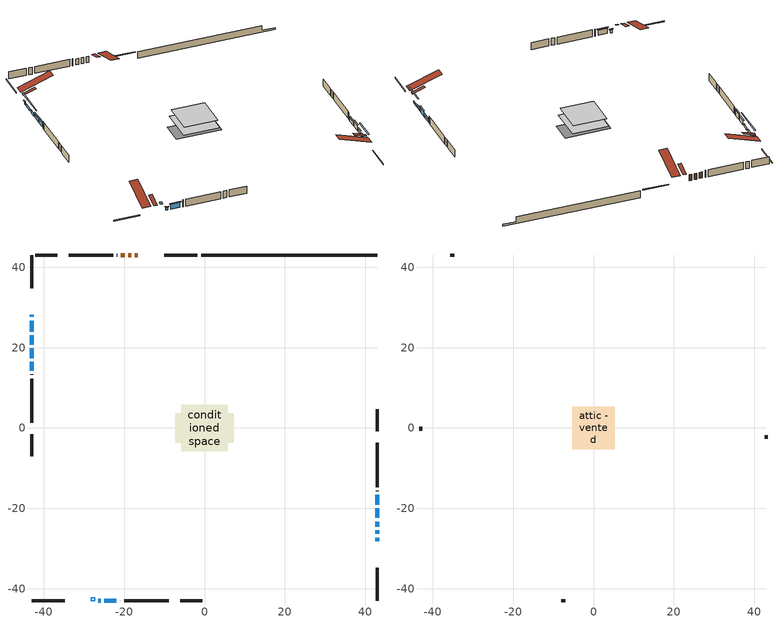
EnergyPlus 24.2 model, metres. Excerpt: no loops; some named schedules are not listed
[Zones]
conditioned space
 floor outside (Floor1 construction): -2.21,-2.21 -2.21,2.21 2.21,2.21 2.21,-2.21 z1.53
 floor adiabatic (AdiabaticFloorConstruction): -5.77,-5.77 -5.77,5.77 5.77,5.77 5.77,-5.77 z1.53
 floor foundation (Slab1 construction): -7.32,-3.66 -7.32,3.66 7.32,3.66 7.32,-3.66 z-0.76
 wall outside (RimJoist1 construction): -1.79,43.04 -10.01,43.04 / -43.04,-43.04 -34.81,-43.04 / -43.04,43.04 -43.04,34.81 / 43.04,-43.04 43.04,-34.81 z1.53:1.83
 wall outside (AdiabaticWallConstruction 1): -16.63,43.04 -17.31,43.04 / -18.24,43.04 -18.92,43.04 / -19.85,43.04 -20.78,43.04 z1.53:3.56
 wall outside (AdiabaticWallConstruction): -43.04,28.19 -43.04,27.63 / -43.04,26.71 -43.04,23.96 / -43.04,23.03 -43.04,20.72 / -26.38,-43.04 -25.82,-43.04 z1.53:2.45; 43.04,-28.19 43.04,-27.28 z1.53:2.14; 43.04,-26.35 43.04,-25.43 z1.53:1.94; 43.04,-24.51 43.04,-23.28 z1.53:2.42; 43.04,-22.36 43.04,-20.02 / -24.9,-43.04 -21.9,-43.04 z1.53:3.31; 43.04,-19.09 43.04,-16.65 z1.53:2.55; -43.04,19.79 -43.04,17.35 z1.53:2.93; -43.04,16.43 -43.04,14.24 z1.53:3.34
 wall outside (Wall1 construction): -21.71,43.04 -21.78,43.04 / -20.97,-43.04 -20.9,-43.04 / -43.04,13.31 -43.04,13.24 / 43.04,-15.72 43.04,-15.65 z1.53:3.97
 wall outside (Wall2 construction): -22.71,43.04 -33.77,43.04 / -19.97,-43.04 -8.91,-43.04 / -43.04,12.31 -43.04,1.25 / 43.04,-14.73 43.04,-3.66 z1.53:3.97
 wall outside (Wall4 construction): -36.62,43.04 -42.11,43.04 / -6.06,-43.04 -0.57,-43.04 / -43.04,-1.6 -43.04,-7.09 / 43.04,-0.82 43.04,4.67 z1.53:3.97
 wall foundation (FoundationWall1 construction): -0.86,43.04,-0.76 -0.86,43.04,1.53 38.65,43.04,1.53 38.65,43.04,-0.08 43.04,43.04,-0.08 43.04,43.04,-0.76
 window (WindowConstruction 7): -43.04,28.19 -43.04,27.63 z1.53:2.44
 window (WindowConstruction 9): 43.04,-28.19 43.04,-27.28 z1.53:2.14
 window (WindowConstruction 10): -43.04,26.7 -43.04,23.96 z1.53:2.44
 window (WindowConstruction 11): -43.04,23.03 -43.04,20.72 z1.53:2.44
 window (WindowConstruction 8): -26.38,-43.04 -25.82,-43.04 z1.53:2.44
 window (WindowConstruction): 43.04,-26.35 43.04,-25.43 z1.53:1.94
 window (WindowConstruction 1): 43.04,-24.5 43.04,-23.29 z1.53:2.42
 window (WindowConstruction 2): 43.04,-22.36 43.04,-20.02 z1.53:3.31
 window (WindowConstruction 3): 43.04,-19.09 43.04,-16.65 z1.53:2.54
 window (WindowConstruction 4): -24.9,-43.04 -21.9,-43.04 z1.53:3.31
 window (WindowConstruction 5): -43.04,19.79 -43.04,17.35 z1.53:2.93
 window (WindowConstruction 6): -43.04,16.43 -43.04,14.24 z1.53:3.33
 door (Door): -16.63,43.04 -17.31,43.04 z1.53:3.56
 door (Door 1): -18.24,43.04 -18.92,43.04 z1.53:3.56
 door (Door 2): -19.85,43.04 -20.78,43.04 z1.53:3.56
 ceiling adiabatic (AdiabaticFloorConstruction): 5.77,-5.77 5.77,5.77 -5.77,5.77 -5.77,-5.77 z1.53
 roof outside (Roof2 construction): -15.7,43.04,3.97 -15.7,38.9,5.35 -14.61,38.9,5.35 -14.61,43.04,3.97; -29.12,-43.04,3.97 -29.12,-38.9,5.35 -30.21,-38.9,5.35 -30.21,-43.04,3.97; -43.04,29.12,3.97 -38.9,29.12,5.35 -38.9,30.21,5.35 -43.04,30.21,3.97; 43.04,-29.12,3.97 38.9,-29.12,5.35 38.9,-30.21,5.35 43.04,-30.21,3.97
 roof outside (AdiabaticRoofConstruction): -27.31,-43.04,3.97 -27.31,-42.2,4.25 -28.19,-42.2,4.25 -28.19,-43.04,3.97
 skylight (SkylightConstruction): -27.31,-43.04,3.97 -27.31,-42.2,4.25 -28.19,-42.2,4.25 -28.19,-43.04,3.97
attic - vented
 floor to conditioned space (Floor2 construction Reversed): -5.33,-5.33 -5.33,5.33 5.33,5.33 5.33,-5.33 z3.97
 wall outside (Wall3 construction): -34.7,43.04 -35.69,43.04 / -7.98,-43.04 -6.99,-43.04 / -43.04,0.32 -43.04,-0.67 / 43.04,-2.73 43.04,-1.75 z1.53:3.97
 roof outside (Roof1 construction): -13.68,43.04,3.97 -13.68,32.65,7.43 -10.94,32.65,7.43 -10.94,43.04,3.97; -31.14,-43.04,3.97 -31.14,-32.65,7.43 -33.88,-32.65,7.43 -33.88,-43.04,3.97; -43.04,31.14,3.97 -32.65,31.14,7.43 -32.65,33.88,7.43 -43.04,33.88,3.97; 43.04,-31.14,3.97 32.65,-31.14,7.43 32.65,-33.88,7.43 43.04,-33.88,3.97
shading: -43.04,27.33 -43.04,28.49 -43.33,28.49 -43.33,27.33 z2.74; 43.04,-24.23 43.04,-31.24 43.33,-31.24 43.33,-24.23 z5.19; -43.04,21.52 -43.04,29.15 -43.33,29.15 -43.33,21.52 z4.89; -43.04,18.28 -43.04,25.47 -43.33,25.47 -43.33,18.28 z4.89; -25.53,-43.04 -26.68,-43.04 -26.68,-43.33 -25.53,-43.33 z2.74; 43.04,-25.13 43.04,-26.65 43.33,-26.65 43.33,-25.13 z2.23; 43.04,-22.99 43.04,-24.8 43.33,-24.8 43.33,-22.99 z2.72; 43.04,-19.72 43.04,-22.66 43.33,-22.66 43.33,-19.72 z3.61; 43.04,-16.36 43.04,-19.39 43.33,-19.39 43.33,-16.36 z2.84; -21.6,-43.04 -25.19,-43.04 -25.19,-43.33 -21.6,-43.33 z3.61; -43.04,17.06 -43.04,20.09 -43.33,20.09 -43.33,17.06 z3.22; -43.04,13.94 -43.04,16.72 -43.33,16.72 -43.33,13.94 z3.63
[Building]
Building 1: Terrain=Suburbs
[Site:Location]
Yarmouth AP_NS: Latitude {deg}=43.83; Longitude {deg}=-66.09; Time Zone {hr}=-4; Elevation {m}=43; Keep Site Location Information=Yes
[Site:GroundTemperature:Shallow]
4.08235, 2.59375, 2.47453, 3.18095, 6.01682, 8.83948, 11.2866, 12.8368, 12.9685, 11.7076, 9.32295, 6.58688
[Site:WaterMainsTemperature]
Calculation Method=Schedule; Temperature Schedule=mains temperature schedule
[Material] Roughness=Rough; Thermal Absorptance=0.9
Name | Thickness {m} | Conductivity {W/m-K} | Density {kg/m3} | Specific Heat {J/kg-K} | Solar Absorptance | Visible Absorptance
asphalt or fiberglass shingles | 0.00635 | 0.162714 | 1121.4 | 1465.45 | 0.91 | 0.91
asphalt or fiberglass shingles 1 | 0.00635 | 0.162714 | 1121.4 | 1465.45 | 0.7 | 0.7
ceiling loosefill ins | 0.169333 | 0.0480833 | 16.02 | 1046.75 | 0.7 | 0.7
ceiling stud and cavity | 0.1397 | 0.101195 | 65.682 | 1177.47 | 0.7 | 0.7
concrete 4.0 in. | 0.1016 | 1.803125 | 2242.8 | 837.4 | 0.7 | 0.7
concrete 8.0 in. | 0.2032 | 1.803125 | 2242.8 | 837.4 | 0.7 | 0.7
door material | 0.04445 | 0.0451087 | 512.64 | 1214.23 | 0.7 | 0.7
door material 1 | 0.04445 | 0.327969 | 512.64 | 1214.23 | 0.7 | 0.7
door material 2 | 0.04445 | 0.20624 | 512.64 | 1214.23 | 0.7 | 0.7
exterior vertical ins | 0.00222645 | 0.029427 | 32.04 | 1214.23 | 0.7 | 0.7
floor covering | 0.0127 | 0.0433444 | 54.468 | 1339.84 | 0.6 | 0.6
floor rigid ins; roof rigid ins | 0.103632 | 0.029427 | 32.04 | 1214.23 | 0.7 | 0.7
floor rigid ins 1; roof rigid ins 1; wall rigid ins | 0.512978 | 0.029427 | 32.04 | 1214.23 | 0.7 | 0.7
floor stud and cavity | 0.1397 | 0.116983 | 92.3553 | 1139.71 | 0.7 | 0.7
floor stud and cavity 1 | 0.1397 | 1.75129 | 37.0049 | 1207.88 | 0.7 | 0.7
furniture material conditioned space 1 | 0.1524 | 0.115458 | 640.8 | 1214.23 | 0.6 | 0.6
gypsum board | 0.0127 | 0.160291 | 801 | 837.4 | 0.6 | 0.6
gypsum board 1 | 0.0127 | 0.160291 | 801 | 837.4 | 0.7 | 0.7
osb sheathing 0.5 in. | 0.0127 | 0.115458 | 512.64 | 1214.23 | 0.7 | 0.7
osb sheathing 0.75 in. | 0.01905 | 0.115458 | 512.64 | 1214.23 | 0.7 | 0.7
osb sheathing 2.0 in. | 0.0508 | 0.115458 | 512.64 | 1214.23 | 0.7 | 0.7
rim joist stud and cavity | 0.0508 | 0.0293316 | 125.044 | 1163.47 | 0.6 | 0.6
roof stud and cavity | 0.2032 | 0.152892 | 78.34581 | 1123.46 | 0.7 | 0.7
roof stud and cavity 1 | 0.18415 | 1.78685 | 37.0049 | 1207.88 | 0.6 | 0.6
wall stud and cavity | 0.1397 | 0.19304 | 139.0536 | 1170.24 | 0.7 | 0.7
wall stud and cavity 1 | 0.1397 | 0.0929022 | 139.0536 | 1170.24 | 0.7 | 0.7
wall stud and cavity 2 | 0.0889 | 6.9971 | 50.32683 | 1063.81 | 0.6 | 0.6
wall stud and cavity 3 | 0.1397 | 0.105997 | 139.0536 | 1170.24 | 0.7 | 0.7
wall stud and cavity 4 | 0.0889 | 0.380278 | 52.3479 | 1209.89 | 0.7 | 0.7
wall stud and cavity 5 | 0.0889 | 0.391764 | 83.0341 | 1211.67 | 0.7 | 0.7
wood siding | 0.0254 | 0.102417 | 544.68 | 1172.36 | 0.84 | 0.84
wood siding 1 | 0.00254 | 0.102417 | 544.68 | 1172.36 | 0.84 | 0.84
wood siding 2; wood siding 3; wood siding 4 | 0.0254 | 0.102417 | 544.68 | 1172.36 | 0.7 | 0.7
[WindowMaterial:SimpleGlazingSystem]
Name | U-Factor {W/m2-K} | Solar Heat Gain Coefficient
SkylightMaterial | 3.32397 | 0.6934
WindowMaterial | 2.217259 | 0.41
WindowMaterial 1 | 2.027046 | 0.54
WindowMaterial 10 | 2.01172 | 0.55
WindowMaterial 11 | 1.97708 | 0.57
WindowMaterial 2 | 1.96005 | 0.58
WindowMaterial 3 | 2.00888 | 0.55
WindowMaterial 4 | 1.88964 | 0.63
WindowMaterial 5 | 1.97481 | 0.57
WindowMaterial 6 | 1.90554 | 0.62
WindowMaterial 7 | 2.137767 | 0.46
WindowMaterial 8 | 4.04671 | 0.68
WindowMaterial 9 | 2.12017 | 0.47
[Construction]
AdiabaticFloorConstruction: floor stud and cavity 1, floor rigid ins 1, osb sheathing 0.75 in., floor covering
AdiabaticRoofConstruction: asphalt or fiberglass shingles 1, roof rigid ins 1, osb sheathing 0.75 in., roof stud and cavity 1
AdiabaticWallConstruction: wood siding 3, wall rigid ins, wall stud and cavity 4, gypsum board
AdiabaticWallConstruction 1: wood siding 4, wall rigid ins, wall stud and cavity 4, gypsum board
Door: door material
Door 1: door material 1
Door 2: door material 2
Floor1 construction: floor stud and cavity, floor rigid ins, osb sheathing 0.75 in., floor covering
Floor2 construction Reversed: gypsum board, ceiling stud and cavity, ceiling loosefill ins
FoundationWall1 construction: concrete 8.0 in., gypsum board 1
furniture construction conditioned space 1: furniture material conditioned space 1
PartitionWallConstruction: gypsum board, wall stud and cavity 5, gypsum board
RimJoist1 construction: wood siding 2, osb sheathing 2.0 in., rim joist stud and cavity
Roof1 construction: asphalt or fiberglass shingles
Roof2 construction: asphalt or fiberglass shingles, roof rigid ins, osb sheathing 0.75 in., roof stud and cavity, gypsum board
SkylightConstruction: SkylightMaterial
Slab1 construction: concrete 4.0 in.
Wall1 construction: wood siding, osb sheathing 0.5 in., wall stud and cavity, gypsum board
Wall2 construction: wood siding, osb sheathing 0.5 in., wall stud and cavity 1, gypsum board
Wall3 construction: wood siding 1, wall stud and cavity 2
Wall4 construction: wood siding, osb sheathing 0.5 in., wall stud and cavity 3, gypsum board
WindowConstruction: WindowMaterial
WindowConstruction 1: WindowMaterial 1
WindowConstruction 10: WindowMaterial 10
WindowConstruction 11: WindowMaterial 11
WindowConstruction 2: WindowMaterial 2
WindowConstruction 3: WindowMaterial 3
WindowConstruction 4: WindowMaterial 4
WindowConstruction 5: WindowMaterial 5
WindowConstruction 6: WindowMaterial 6
WindowConstruction 7: WindowMaterial 7
WindowConstruction 8: WindowMaterial 8
WindowConstruction 9: WindowMaterial 9
[Zone] Multiplier=1; Part of Total Floor Area=Yes
Name | Volume {m3}
attic - vented | 63.9911
conditioned space | 613.3
[Space]
Name | Zone | Volume {m3}
attic - vented 1 | attic - vented | 63.9911
conditioned space 1 | conditioned space | 613.3
[ZoneInfiltration:EffectiveLeakageArea]
infil attic - vented 1: Zone or Space=attic - vented 1; Schedule=Always On Discrete; Effective Air Leakage Area {cm2}=4138.55; Stack Coefficient=0.000410416; Wind Coefficient=1.36878e-05
[ZoneMixing]
whole house fan mix: Zone or Space=attic - vented; Schedule=Always On Continuous; Design Flow Rate Calculation Method=Flow/Zone; Design Flow Rate {m3/s}=0; Source Zone or Space=conditioned space
[SurfaceProperty:ExposedFoundationPerimeter]
Slab1: Exposed Perimeter Calculation Method=TotalExposedPerimeter; Total Exposed Perimeter {m}=43.892
[InternalMass] Zone or ZoneList=conditioned space; Space or SpaceList=conditioned space 1
Name | Construction | Surface Area {m2}
furniture mass conditioned space 1 | furniture construction conditioned space 1 | 103.932
partition wall mass | PartitionWallConstruction | 259.83
[Lights]
interior lighting: Zone or ZoneList or Space or SpaceList=conditioned space 1; Schedule=interior lighting schedule; Design Level Calculation Method=LightingLevel; Lighting Level {W}=343.2; Return Air Fraction=0; Fraction Radiant=0.6; Fraction Visible=0.2; Fraction Replaceable=1
[People]
occupants: Zone or ZoneList or Space or SpaceList=conditioned space 1; Number of People Schedule=occupants schedule; Number of People Calculation Method=People; Number of People=3; Fraction Radiant=0.314171; Sensible Heat Fraction=0.56303; Activity Level Schedule=occupants activity schedule; Carbon Dioxide Generation Rate {m3/s-W}=0; Enable ASHRAE 55 Comfort Warnings=No; Mean Radiant Temperature Calculation Type=EnclosureAveraged
[ElectricEquipment] Zone or ZoneList or Space or SpaceList=conditioned space 1; Design Level Calculation Method=EquipmentLevel
Name | Schedule | Design Level {W} | Fraction Latent | Fraction Radiant | Fraction Lost
clothes dryer | clothes dryer schedule | 140.772 | 0.015 | 0.081 | 0.85
clothes washer | clothes washer schedule | 32.1985 | 0.03 | 0.162 | 0.7
cooking range | cooking range schedule | 215.147 | 0.08 | 0.432 | 0.2
dishwasher | dishwasher schedule | 66.8632 | 0.3 | 0.18 | 0.4
fridge | fridge schedule | 72.9452 | 0 | 0.6 | 0
mech vent bath fan 0 | mech vent bath fan 0 schedule | 50.2 | 0 | 0 | 1
mech vent house fan | mech vent house fan schedule | 0 | 0 | 0 | 1
mech vent house fan cfis | mech vent house fan cfis schedule | 0 | 0 | 0 | 0
mech vent range fan 0 | mech vent range fan 0 schedule | 57 | 0 | 0 | 1
misc plug loads | misc plug loads schedule | 494.7 | 0.045 | 0.513 | 0.1
whole house fan | Always On Discrete | 0 | 0 | 0 | 1
[OtherEquipment] Zone or ZoneList or Space or SpaceList=conditioned space 1; Design Level Calculation Method=EquipmentLevel
Name | Fuel Type | Schedule | Design Level {W} | Fraction Latent | Fraction Radiant | Fraction Lost
clothes dryer 1 | Electricity | clothes dryer schedule | 0 | 0.015 | 0.081 | 0.85
cooking range 1 | Electricity | cooking range schedule | 0 | 0.08 | 0.432 | 0.2
general water use latent | None | general water use schedule | 62.594 | 1 | 0 | 0
general water use sensible | None | general water use schedule | -61.6891 | 0 | 0.6 | 0
mech vent house fan latent load | None | Always On Discrete | 0 | 1 | 0 | 0
mech vent house fan sensible load | None | Always On Discrete | 0 | 0 | 0 | 0
water heater energy adjustment1 | Electricity | Always On Discrete | 0.01 | 0 | 0 | 1
[ZoneInfiltration:DesignFlowRate] Zone or ZoneList or Space or SpaceList=conditioned space 1; Schedule=Always On Discrete; Design Flow Rate Calculation Method=Flow/Zone; Design Flow Rate {m3/s}=0
infil flow; natural vent flow; whole house fan flow
[Foundation:Kiva]
Foundation Kiva 1: Initial Indoor Air Temperature {C}=18; Wall Height Above Grade {m}=1.53; Wall Depth Below Slab {m}=0.2032; Custom Block Material Name 1=exterior vertical ins; Custom Block Depth 1 {m}=2.28999; Custom Block X Position 1 {m}=0.2159; Custom Block Z Position 1 {m}=0
[Foundation:Kiva:Settings]
Soil Conductivity {W/m-K}=0.849921; Soil Density {kg/m3}=1842.3; Soil Specific Heat {J/kg-K}=418.7; Ground Solar Absorptivity=0.9; Ground Thermal Absorptivity=0.9; Ground Surface Roughness {m}=0.03; Far-Field Width {m}=40; Deep-Ground Boundary Condition=ZeroFlux; Deep-Ground Depth {m}=40; Minimum Cell Dimension {m}=0.2; Maximum Cell Growth Coefficient=3; Simulation Timestep=Timestep
[Exterior:Lights]
exterior lighting: Schedule=exterior lighting schedule; Design Level {W}=75.6
[Schedule:Constant]
Name | Hourly Value
Always On Continuous; mech vent house fan schedule; mech vent house fan cfis schedule; Always On Discrete | 1
occupants activity schedule | 117.228
fridge schedule | 0
[Schedule:Week:Daily]
interior lighting schedule Week Rule - Jan1-Jan27: interior lighting schedule day, interior lighting schedule day, interior lighting schedule day, interior lighting schedule day, interior lighting schedule day, interior lighting schedule day, interior lighting schedule day, interior lighting schedule default day, interior lighting schedule default day, interior lighting schedule default day, interior lighting schedule default day, interior lighting schedule default day
interior lighting schedule Week Rule - Jan28-Feb3: interior lighting schedule day, interior lighting schedule day, interior lighting schedule day, interior lighting schedule day, interior lighting schedule day 1, interior lighting schedule day 1, interior lighting schedule day 1, interior lighting schedule default day, interior lighting schedule default day, interior lighting schedule default day, interior lighting schedule default day, interior lighting schedule default day
interior lighting schedule Week Rule - Feb4-Feb24: interior lighting schedule day 1, interior lighting schedule day 1, interior lighting schedule day 1, interior lighting schedule day 1, interior lighting schedule day 1, interior lighting schedule day 1, interior lighting schedule day 1, interior lighting schedule default day, interior lighting schedule default day, interior lighting schedule default day, interior lighting schedule default day, interior lighting schedule default day
interior lighting schedule Week Rule - Feb25-Mar3: interior lighting schedule day 1, interior lighting schedule day 1, interior lighting schedule day 1, interior lighting schedule day 1, interior lighting schedule day 2, interior lighting schedule day 2, interior lighting schedule day 2, interior lighting schedule default day, interior lighting schedule default day, interior lighting schedule default day, interior lighting schedule default day, interior lighting schedule default day
interior lighting schedule Week Rule - Mar4-Mar31: interior lighting schedule day 2, interior lighting schedule day 2, interior lighting schedule day 2, interior lighting schedule day 2, interior lighting schedule day 2, interior lighting schedule day 2, interior lighting schedule day 2, interior lighting schedule default day, interior lighting schedule default day, interior lighting schedule default day, interior lighting schedule default day, interior lighting schedule default day
interior lighting schedule Week Rule - Apr1-Apr28: interior lighting schedule day 3, interior lighting schedule day 3, interior lighting schedule day 3, interior lighting schedule day 3, interior lighting schedule day 3, interior lighting schedule day 3, interior lighting schedule day 3, interior lighting schedule default day, interior lighting schedule default day, interior lighting schedule default day, interior lighting schedule default day, interior lighting schedule default day
interior lighting schedule Week Rule - Apr29-May5: interior lighting schedule day 3, interior lighting schedule day 3, interior lighting schedule day 4, interior lighting schedule day 4, interior lighting schedule day 4, interior lighting schedule day 4, interior lighting schedule day 4, interior lighting schedule default day, interior lighting schedule default day, interior lighting schedule default day, interior lighting schedule default day, interior lighting schedule default day
interior lighting schedule Week Rule - May6-May26: interior lighting schedule day 4, interior lighting schedule day 4, interior lighting schedule day 4, interior lighting schedule day 4, interior lighting schedule day 4, interior lighting schedule day 4, interior lighting schedule day 4, interior lighting schedule default day, interior lighting schedule default day, interior lighting schedule default day, interior lighting schedule default day, interior lighting schedule default day
interior lighting schedule Week Rule - May27-Jun2: interior lighting schedule day 4, interior lighting schedule day 4, interior lighting schedule day 4, interior lighting schedule day 4, interior lighting schedule day 4, interior lighting schedule day 5, interior lighting schedule day 5, interior lighting schedule default day, interior lighting schedule default day, interior lighting schedule default day, interior lighting schedule default day, interior lighting schedule default day
interior lighting schedule Week Rule - Jun3-Jun30: interior lighting schedule day 5, interior lighting schedule day 5, interior lighting schedule day 5, interior lighting schedule day 5, interior lighting schedule day 5, interior lighting schedule day 5, interior lighting schedule day 5, interior lighting schedule default day, interior lighting schedule default day, interior lighting schedule default day, interior lighting schedule default day, interior lighting schedule default day
interior lighting schedule Week Rule - Jul1-Jul28: interior lighting schedule day 6, interior lighting schedule day 6, interior lighting schedule day 6, interior lighting schedule day 6, interior lighting schedule day 6, interior lighting schedule day 6, interior lighting schedule day 6, interior lighting schedule default day, interior lighting schedule default day, interior lighting schedule default day, interior lighting schedule default day, interior lighting schedule default day
interior lighting schedule Week Rule - Jul29-Aug4: interior lighting schedule day 6, interior lighting schedule day 6, interior lighting schedule day 6, interior lighting schedule day 7, interior lighting schedule day 7, interior lighting schedule day 7, interior lighting schedule day 7, interior lighting schedule default day, interior lighting schedule default day, interior lighting schedule default day, interior lighting schedule default day, interior lighting schedule default day
interior lighting schedule Week Rule - Aug5-Aug25: interior lighting schedule day 7, interior lighting schedule day 7, interior lighting schedule day 7, interior lighting schedule day 7, interior lighting schedule day 7, interior lighting schedule day 7, interior lighting schedule day 7, interior lighting schedule default day, interior lighting schedule default day, interior lighting schedule default day, interior lighting schedule default day, interior lighting schedule default day
interior lighting schedule Week Rule - Aug26-Sep1: interior lighting schedule day 7, interior lighting schedule day 7, interior lighting schedule day 7, interior lighting schedule day 7, interior lighting schedule day 7, interior lighting schedule day 7, interior lighting schedule day 8, interior lighting schedule default day, interior lighting schedule default day, interior lighting schedule default day, interior lighting schedule default day, interior lighting schedule default day
interior lighting schedule Week Rule - Sep2-Sep29: interior lighting schedule day 8, interior lighting schedule day 8, interior lighting schedule day 8, interior lighting schedule day 8, interior lighting schedule day 8, interior lighting schedule day 8, interior lighting schedule day 8, interior lighting schedule default day, interior lighting schedule default day, interior lighting schedule default day, interior lighting schedule default day, interior lighting schedule default day
interior lighting schedule Week Rule - Sep30-Oct6: interior lighting schedule day 8, interior lighting schedule day 9, interior lighting schedule day 9, interior lighting schedule day 9, interior lighting schedule day 9, interior lighting schedule day 9, interior lighting schedule day 9, interior lighting schedule default day, interior lighting schedule default day, interior lighting schedule default day, interior lighting schedule default day, interior lighting schedule default day
interior lighting schedule Week Rule - Oct7-Oct27: interior lighting schedule day 9, interior lighting schedule day 9, interior lighting schedule day 9, interior lighting schedule day 9, interior lighting schedule day 9, interior lighting schedule day 9, interior lighting schedule day 9, interior lighting schedule default day, interior lighting schedule default day, interior lighting schedule default day, interior lighting schedule default day, interior lighting schedule default day
interior lighting schedule Week Rule - Oct28-Nov3: interior lighting schedule day 9, interior lighting schedule day 9, interior lighting schedule day 9, interior lighting schedule day 9, interior lighting schedule day 10, interior lighting schedule day 10, interior lighting schedule day 10, interior lighting schedule default day, interior lighting schedule default day, interior lighting schedule default day, interior lighting schedule default day, interior lighting schedule default day
interior lighting schedule Week Rule - Nov4-Nov24: interior lighting schedule day 10, interior lighting schedule day 10, interior lighting schedule day 10, interior lighting schedule day 10, interior lighting schedule day 10, interior lighting schedule day 10, interior lighting schedule day 10, interior lighting schedule default day, interior lighting schedule default day, interior lighting schedule default day, interior lighting schedule default day, interior lighting schedule default day
interior lighting schedule Week Rule - Nov25-Dec1: interior lighting schedule day 10, interior lighting schedule day 10, interior lighting schedule day 10, interior lighting schedule day 10, interior lighting schedule day 10, interior lighting schedule day 10, interior lighting schedule day 11, interior lighting schedule default day, interior lighting schedule default day, interior lighting schedule default day, interior lighting schedule default day, interior lighting schedule default day
interior lighting schedule Week Rule - Dec2-Dec31: interior lighting schedule day 11, interior lighting schedule day 11, interior lighting schedule day 11, interior lighting schedule day 11, interior lighting schedule day 11, interior lighting schedule day 11, interior lighting schedule day 11, interior lighting schedule default day, interior lighting schedule default day, interior lighting schedule default day, interior lighting schedule default day, interior lighting schedule default day
occupants schedule Week Rule - Jan1-Dec31: occupants schedule day, occupants schedule day, occupants schedule day, occupants schedule day, occupants schedule day, occupants schedule day, occupants schedule day, occupants schedule default day, occupants schedule default day, occupants schedule default day, occupants schedule default day, occupants schedule default day
clothes dryer schedule Week Rule - Jan1-Dec31: clothes dryer schedule day, clothes dryer schedule day, clothes dryer schedule day, clothes dryer schedule day, clothes dryer schedule day, clothes dryer schedule day, clothes dryer schedule day, clothes dryer schedule default day, clothes dryer schedule default day, clothes dryer schedule default day, clothes dryer schedule default day, clothes dryer schedule default day
clothes washer schedule Week Rule - Jan1-Dec31: clothes washer schedule day, clothes washer schedule day, clothes washer schedule day, clothes washer schedule day, clothes washer schedule day, clothes washer schedule day, clothes washer schedule day, clothes washer schedule default day, clothes washer schedule default day, clothes washer schedule default day, clothes washer schedule default day, clothes washer schedule default day
cooking range schedule Week Rule - Jan1-Dec31: cooking range schedule day, cooking range schedule day, cooking range schedule day, cooking range schedule day, cooking range schedule day, cooking range schedule day, cooking range schedule day, cooking range schedule default day, cooking range schedule default day, cooking range schedule default day, cooking range schedule default day, cooking range schedule default day
dishwasher schedule Week Rule - Jan1-Dec31: dishwasher schedule day, dishwasher schedule day, dishwasher schedule day, dishwasher schedule day, dishwasher schedule day, dishwasher schedule day, dishwasher schedule day, dishwasher schedule default day, dishwasher schedule default day, dishwasher schedule default day, dishwasher schedule default day, dishwasher schedule default day
mech vent bath fan 0 schedule Week Rule - Jan1-Dec31: mech vent bath fan 0 schedule day, mech vent bath fan 0 schedule day, mech vent bath fan 0 schedule day, mech vent bath fan 0 schedule day, mech vent bath fan 0 schedule day, mech vent bath fan 0 schedule day, mech vent bath fan 0 schedule day, mech vent bath fan 0 schedule default day, mech vent bath fan 0 schedule default day, mech vent bath fan 0 schedule default day, mech vent bath fan 0 schedule default day, mech vent bath fan 0 schedule default day
mech vent range fan 0 schedule Week Rule - Jan1-Dec31: mech vent range fan 0 schedule day, mech vent range fan 0 schedule day, mech vent range fan 0 schedule day, mech vent range fan 0 schedule day, mech vent range fan 0 schedule day, mech vent range fan 0 schedule day, mech vent range fan 0 schedule day, mech vent range fan 0 schedule default day, mech vent range fan 0 schedule default day, mech vent range fan 0 schedule default day, mech vent range fan 0 schedule default day, mech vent range fan 0 schedule default day
misc plug loads schedule Week Rule - Jan1-Dec31: misc plug loads schedule day, misc plug loads schedule day, misc plug loads schedule day, misc plug loads schedule day, misc plug loads schedule day, misc plug loads schedule day, misc plug loads schedule day, misc plug loads schedule default day, misc plug loads schedule default day, misc plug loads schedule default day, misc plug loads schedule default day, misc plug loads schedule default day
general water use schedule Week Rule - Jan1-Dec31: general water use schedule day, general water use schedule day, general water use schedule day, general water use schedule day, general water use schedule day, general water use schedule day, general water use schedule day, general water use schedule default day, general water use schedule default day, general water use schedule default day, general water use schedule default day, general water use schedule default day
exterior lighting schedule Week Rule - Jan1-Jan27: exterior lighting schedule day, exterior lighting schedule day, exterior lighting schedule day, exterior lighting schedule day, exterior lighting schedule day, exterior lighting schedule day, exterior lighting schedule day, exterior lighting schedule default day, exterior lighting schedule default day, exterior lighting schedule default day, exterior lighting schedule default day, exterior lighting schedule default day
exterior lighting schedule Week Rule - Jan28-Feb3: exterior lighting schedule day, exterior lighting schedule day, exterior lighting schedule day, exterior lighting schedule day, exterior lighting schedule day 1, exterior lighting schedule day 1, exterior lighting schedule day 1, exterior lighting schedule default day, exterior lighting schedule default day, exterior lighting schedule default day, exterior lighting schedule default day, exterior lighting schedule default day
exterior lighting schedule Week Rule - Feb4-Feb24: exterior lighting schedule day 1, exterior lighting schedule day 1, exterior lighting schedule day 1, exterior lighting schedule day 1, exterior lighting schedule day 1, exterior lighting schedule day 1, exterior lighting schedule day 1, exterior lighting schedule default day, exterior lighting schedule default day, exterior lighting schedule default day, exterior lighting schedule default day, exterior lighting schedule default day
exterior lighting schedule Week Rule - Feb25-Mar3: exterior lighting schedule day 1, exterior lighting schedule day 1, exterior lighting schedule day 1, exterior lighting schedule day 1, exterior lighting schedule day 2, exterior lighting schedule day 2, exterior lighting schedule day 2, exterior lighting schedule default day, exterior lighting schedule default day, exterior lighting schedule default day, exterior lighting schedule default day, exterior lighting schedule default day
exterior lighting schedule Week Rule - Mar4-Mar31: exterior lighting schedule day 2, exterior lighting schedule day 2, exterior lighting schedule day 2, exterior lighting schedule day 2, exterior lighting schedule day 2, exterior lighting schedule day 2, exterior lighting schedule day 2, exterior lighting schedule default day, exterior lighting schedule default day, exterior lighting schedule default day, exterior lighting schedule default day, exterior lighting schedule default day
exterior lighting schedule Week Rule - Apr1-Apr28: exterior lighting schedule day 3, exterior lighting schedule day 3, exterior lighting schedule day 3, exterior lighting schedule day 3, exterior lighting schedule day 3, exterior lighting schedule day 3, exterior lighting schedule day 3, exterior lighting schedule default day, exterior lighting schedule default day, exterior lighting schedule default day, exterior lighting schedule default day, exterior lighting schedule default day
exterior lighting schedule Week Rule - Apr29-May5: exterior lighting schedule day 3, exterior lighting schedule day 3, exterior lighting schedule day 4, exterior lighting schedule day 4, exterior lighting schedule day 4, exterior lighting schedule day 4, exterior lighting schedule day 4, exterior lighting schedule default day, exterior lighting schedule default day, exterior lighting schedule default day, exterior lighting schedule default day, exterior lighting schedule default day
exterior lighting schedule Week Rule - May6-May26: exterior lighting schedule day 4, exterior lighting schedule day 4, exterior lighting schedule day 4, exterior lighting schedule day 4, exterior lighting schedule day 4, exterior lighting schedule day 4, exterior lighting schedule day 4, exterior lighting schedule default day, exterior lighting schedule default day, exterior lighting schedule default day, exterior lighting schedule default day, exterior lighting schedule default day
exterior lighting schedule Week Rule - May27-Jun2: exterior lighting schedule day 4, exterior lighting schedule day 4, exterior lighting schedule day 4, exterior lighting schedule day 4, exterior lighting schedule day 4, exterior lighting schedule day 5, exterior lighting schedule day 5, exterior lighting schedule default day, exterior lighting schedule default day, exterior lighting schedule default day, exterior lighting schedule default day, exterior lighting schedule default day
exterior lighting schedule Week Rule - Jun3-Jun30: exterior lighting schedule day 5, exterior lighting schedule day 5, exterior lighting schedule day 5, exterior lighting schedule day 5, exterior lighting schedule day 5, exterior lighting schedule day 5, exterior lighting schedule day 5, exterior lighting schedule default day, exterior lighting schedule default day, exterior lighting schedule default day, exterior lighting schedule default day, exterior lighting schedule default day
[Schedule:Year]
interior lighting schedule: interior lighting schedule Week Rule - Jan1-Jan27, 1, 1, 1, 27, interior lighting schedule Week Rule - Jan28-Feb3, 1, 28, 2, 3, interior lighting schedule Week Rule - Feb4-Feb24, 2, 4, 2, 24, interior lighting schedule Week Rule - Feb25-Mar3, 2, 25, 3, 3, interior lighting schedule Week Rule - Mar4-Mar31, 3, 4, 3, 31, interior lighting schedule Week Rule - Apr1-Apr28, 4, 1, 4, 28, interior lighting schedule Week Rule - Apr29-May5, 4, 29, 5, 5, interior lighting schedule Week Rule - May6-May26, 5, 6, 5, 26, interior lighting schedule Week Rule - May27-Jun2, 5, 27, 6, 2, interior lighting schedule Week Rule - Jun3-Jun30, 6, 3, 6, 30, interior lighting schedule Week Rule - Jul1-Jul28, 7, 1, 7, 28, interior lighting schedule Week Rule - Jul29-Aug4, 7, 29, 8, 4, interior lighting schedule Week Rule - Aug5-Aug25, 8, 5, 8, 25, interior lighting schedule Week Rule - Aug26-Sep1, 8, 26, 9, 1, interior lighting schedule Week Rule - Sep2-Sep29, 9, 2, 9, 29, interior lighting schedule Week Rule - Sep30-Oct6, 9, 30, 10, 6, interior lighting schedule Week Rule - Oct7-Oct27, 10, 7, 10, 27, interior lighting schedule Week Rule - Oct28-Nov3, 10, 28, 11, 3, interior lighting schedule Week Rule - Nov4-Nov24, 11, 4, 11, 24, interior lighting schedule Week Rule - Nov25-Dec1, 11, 25, 12, 1, interior lighting schedule Week Rule - Dec2-Dec31, 12, 2, 12, 31
occupants schedule: occupants schedule Week Rule - Jan1-Dec31, 1, 1, 12, 31
clothes dryer schedule: clothes dryer schedule Week Rule - Jan1-Dec31, 1, 1, 12, 31
clothes washer schedule: clothes washer schedule Week Rule - Jan1-Dec31, 1, 1, 12, 31
cooking range schedule: cooking range schedule Week Rule - Jan1-Dec31, 1, 1, 12, 31
dishwasher schedule: dishwasher schedule Week Rule - Jan1-Dec31, 1, 1, 12, 31
mech vent bath fan 0 schedule: mech vent bath fan 0 schedule Week Rule - Jan1-Dec31, 1, 1, 12, 31
mech vent range fan 0 schedule: mech vent range fan 0 schedule Week Rule - Jan1-Dec31, 1, 1, 12, 31
misc plug loads schedule: misc plug loads schedule Week Rule - Jan1-Dec31, 1, 1, 12, 31
general water use schedule: general water use schedule Week Rule - Jan1-Dec31, 1, 1, 12, 31
exterior lighting schedule: exterior lighting schedule Week Rule - Jan1-Jan27, 1, 1, 1, 27, exterior lighting schedule Week Rule - Jan28-Feb3, 1, 28, 2, 3, exterior lighting schedule Week Rule - Feb4-Feb24, 2, 4, 2, 24, exterior lighting schedule Week Rule - Feb25-Mar3, 2, 25, 3, 3, exterior lighting schedule Week Rule - Mar4-Mar31, 3, 4, 3, 31, exterior lighting schedule Week Rule - Apr1-Apr28, 4, 1, 4, 28, exterior lighting schedule Week Rule - Apr29-May5, 4, 29, 5, 5, exterior lighting schedule Week Rule - May6-May26, 5, 6, 5, 26, exterior lighting schedule Week Rule - May27-Jun2, 5, 27, 6, 2, exterior lighting schedule Week Rule - Jun3-Jun30, 6, 3, 6, 30, exterior lighting schedule Week Rule - Jul1-Jul28, 7, 1, 7, 28, exterior lighting schedule Week Rule - Jul29-Aug4, 7, 29, 8, 4, exterior lighting schedule Week Rule - Aug5-Aug25, 8, 5, 8, 25, exterior lighting schedule Week Rule - Aug26-Sep1, 8, 26, 9, 1, exterior lighting schedule Week Rule - Sep2-Sep29, 9, 2, 9, 29, exterior lighting schedule Week Rule - Sep30-Oct6, 9, 30, 10, 6, exterior lighting schedule Week Rule - Oct7-Oct27, 10, 7, 10, 27, exterior lighting schedule Week Rule - Oct28-Nov3, 10, 28, 11, 3, exterior lighting schedule Week Rule - Nov4-Nov24, 11, 4, 11, 24, exterior lighting schedule Week Rule - Nov25-Dec1, 11, 25, 12, 1, exterior lighting schedule Week Rule - Dec2-Dec31, 12, 2, 12, 31
[Schedule:Compact]
mains temperature schedule: Through: 01/01, For: AllDays, Until: 24:00, 8.11167, Through: 01/02, For: AllDays, Until: 24:00, 8.06167, Through: 01/03, For: AllDays, Until: 24:00, 8.01222, Through: 01/04, For: AllDays, Until: 24:00, 7.96333, Through: 01/05, For: AllDays, Until: 24:00, 7.91556, Through: 01/06, For: AllDays, Until: 24:00, 7.86889, Through: 01/07, For: AllDays, Until: 24:00, 7.82278, Through: 01/08, For: AllDays, Until: 24:00, 7.77778, Through: 01/09, For: AllDays, Until: 24:00, 7.73333, Through: 01/10, For: AllDays, Until: 24:00, 7.69056, Through: 01/11, For: AllDays, Until: 24:00, 7.64778, Through: 01/12, For: AllDays, Until: 24:00, 7.60667, Through: 01/13, For: AllDays, Until: 24:00, 7.56611, Through: 01/14, For: AllDays, Until: 24:00, 7.52722, Through: 01/15, For: AllDays, Until: 24:00, 7.48833, Through: 01/16, For: AllDays, Until: 24:00, 7.45111, Through: 01/17, For: AllDays, Until: 24:00, 7.415, Through: 01/18, For: AllDays, Until: 24:00, 7.37944, Through: 01/19, For: AllDays, Until: 24:00, 7.345, Through: 01/20, For: AllDays, Until: 24:00, 7.31222, Through: 01/21, For: AllDays, Until: 24:00, 7.28, Through: 01/22, For: AllDays, Until: 24:00, 7.24889, Through: 01/23, For: AllDays, Until: 24:00, 7.21889, Through: 01/24, For: AllDays, Until: 24:00, 7.18944, Through: 01/25, For: AllDays, Until: 24:00, 7.16167, Through: 01/26, For: AllDays, Until: 24:00, 7.135, Through: 01/27, For: AllDays, Until: 24:00, 7.10944, Through: 01/28, For: AllDays, Until: 24:00, 7.085, Through: 01/29, For: AllDays, Until: 24:00, 7.06167, Through: 01/30, For: AllDays, Until: 24:00, 7.03944, Through: 01/31, For: AllDays, Until: 24:00, 7.01833, Through: 02/01, For: AllDays, Until: 24:00, 6.99833, Through: 02/02, For: AllDays, Until: 24:00, 6.97944, Through: 02/03, For: AllDays, Until: 24:00, 6.96167, Through: 02/04, For: AllDays, Until: 24:00, 6.945, Through: 02/05, For: AllDays, Until: 24:00, 6.93, Through: 02/06, For: AllDays, Until: 24:00, 6.91556, Through: 02/07, For: AllDays, Until: 24:00, 6.90278, Through: 02/08, For: AllDays, Until: 24:00, 6.89111, Through: 02/09, For: AllDays, Until: 24:00, 6.88, Through: 02/10, For: AllDays, Until: 24:00, 6.87056, Through: 02/11, For: AllDays, Until: 24:00, 6.86222, Through: 02/12, For: AllDays, Until: 24:00, 6.85556, Through: 02/13, For: AllDays, Until: 24:00, 6.84944, Through: 02/14, For: AllDays, Until: 24:00, 6.845, Through: 02/15, For: AllDays, Until: 24:00, 6.84167, Through: 02/16, For: AllDays, Until: 24:00, 6.83889, Through: 02/17, For: AllDays, Until: 24:00, 6.83778, Through: 02/18, For: AllDays, Until: 24:00, 6.83833, Through: 02/19, For: AllDays, Until: 24:00, 6.83944, Through: 02/20, For: AllDays, Until: 24:00, 6.84222, Through: 02/21, For: AllDays, Until: 24:00, 6.84556, Through: 02/22, For: AllDays, Until: 24:00, 6.85056, Through: 02/23, For: AllDays, Until: 24:00, 6.85667, Through: 02/24, For: AllDays, Until: 24:00, 6.86389, Through: 02/25, For: AllDays, Until: 24:00, 6.87222, Through: 02/26, For: AllDays, Until: 24:00, 6.88222, Through: 02/27, For: AllDays, Until: 24:00, 6.89278, Through: 02/28, For: AllDays, Until: 24:00, 6.905, Through: 03/01, For: AllDays, Until: 24:00, 6.91833, Through: 03/02, For: AllDays, Until: 24:00, 6.93278, Through: 03/03, For: AllDays, Until: 24:00, 6.94833, Through: 03/04, For: AllDays, Until: 24:00, 6.965, Through: 03/05, For: AllDays, Until: 24:00, 6.98278, Through: 03/06, For: AllDays, Until: 24:00, 7.00167, Through: 03/07, For: AllDays, Until: 24:00, 7.02222, Through: 03/08, For: AllDays, Until: 24:00, 7.04333, Through: 03/09, For: AllDays, Until: 24:00, 7.06611, Through: 03/10, For: AllDays, Until: 24:00, 7.08944, Through: 03/11, For: AllDays, Until: 24:00, 7.11444, Through: 03/12, For: AllDays, Until: 24:00, 7.14, Through: 03/13, For: AllDays, Until: 24:00, 7.16722, Through: 03/14, For: AllDays, Until: 24:00, 7.195, Through: 03/15, For: AllDays, Until: 24:00, 7.22444, Through: 03/16, For: AllDays, Until: 24:00, 7.25444, Through: 03/17, For: AllDays, Until: 24:00, 7.28556, Through: 03/18, For: AllDays, Until: 24:00, 7.31833, Through: 03/19, For: AllDays, Until: 24:00, 7.35167, Through: 03/20, For: AllDays, Until: 24:00, 7.38611, Through: 03/21, For: AllDays, Until: 24:00, 7.42167, Through: 03/22, For: AllDays, Until: 24:00, 7.45833, Through: 03/23, For: AllDays, Until: 24:00, 7.49556, Through: 03/24, For: AllDays, Until: 24:00, 7.53444, Through: 03/25, For: AllDays, Until: 24:00, 7.57389, Through: 03/26, For: AllDays, Until: 24:00, 7.61444, Through: 03/27, For: AllDays, Until: 24:00, 7.65611, Through: 03/28, For: AllDays, Until: 24:00, 7.69833, Through: 03/29, For: AllDays, Until: 24:00, 7.74167, Through: 03/30, For: AllDays, Until: 24:00, 7.78611, Through: 03/31, For: AllDays, Until: 24:00, 7.83111, Through: 04/01, For: AllDays, Until: 24:00, 7.87778, Through: 04/02, For: AllDays, Until: 24:00, 7.92444, Through: 04/03, For: AllDays, Until: 24:00, 7.97278, Through: 04/04, For: AllDays, Until: 24:00, 8.02111, Through: 04/05, For: AllDays, Until: 24:00, 8.07111, Through: 04/06, For: AllDays, Until: 24:00, 8.12167, Through: 04/07, For: AllDays, Until: 24:00, 8.17278, Through: 04/08, For: AllDays, Until: 24:00, 8.225, Through: 04/09, For: AllDays, Until: 24:00, 8.27778, Through: 04/10, For: AllDays, Until: 24:00, 8.33111, Through: 04/11, For: AllDays, Until: 24:00, 8.38556, Through: 04/12, For: AllDays, Until: 24:00, 8.44111, Through: 04/13, For: AllDays, Until: 24:00, 8.49667, Through: 04/14, For: AllDays, Until: 24:00, 8.55333, Through: 04/15, For: AllDays, Until: 24:00, 8.61056, Through: 04/16, For: AllDays, Until: 24:00, 8.66833, Through: 04/17, For: AllDays, Until: 24:00, 8.72722, Through: 04/18, For: AllDays, Until: 24:00, 8.78667, Through: 04/19, For: AllDays, Until: 24:00, 8.84611, Through: 04/20, For: AllDays, Until: 24:00, 8.90667, Through: 04/21, For: AllDays, Until: 24:00, 8.96778, Through: 04/22, For: AllDays, Until: 24:00, 9.02944, Through: 04/23, For: AllDays, Until: 24:00, 9.09167, Through: 04/24, For: AllDays, Until: 24:00, 9.15444, Through: 04/25, For: AllDays, Until: 24:00, 9.21778, Through: 04/26, For: AllDays, Until: 24:00, 9.28111, Through: 04/27, For: AllDays, Until: 24:00, 9.34556, Through: 04/28, For: AllDays, Until: 24:00, 9.41, Through: 04/29, For: AllDays, Until: 24:00, 9.475, Through: 04/30, For: AllDays, Until: 24:00, 9.54056, Through: 05/01, For: AllDays, Until: 24:00, 9.60667, Through: 05/02, For: AllDays, Until: 24:00, 9.67278, Through: 05/03, For: AllDays, Until: 24:00, 9.73944, Through: 05/04, For: AllDays, Until: 24:00, 9.80667, Through: 05/05, For: AllDays, Until: 24:00, 9.87389, Through: 05/06, For: AllDays, Until: 24:00, 9.94111, Through: 05/07, For: AllDays, Until: 24:00, 10.0094, Through: 05/08, For: AllDays, Until: 24:00, 10.0772, Through: 05/09, For: AllDays, Until: 24:00, 10.1456, Through: 05/10, For: AllDays, Until: 24:00, 10.2144, Through: 05/11, For: AllDays, Until: 24:00, 10.2833, Through: 05/12, For: AllDays, Until: 24:00, 10.3522, Through: 05/13, For: AllDays, Until: 24:00, 10.4211, Through: 05/14, For: AllDays, Until: 24:00, 10.4906, Through: 05/15, For: AllDays, Until: 24:00, 10.56, Through: 05/16, For: AllDays, Until: 24:00, 10.6294, Through: 05/17, For: AllDays, Until: 24:00, 10.6989, Through: 05/18, For: AllDays, Until: 24:00, 10.7683, Through: 05/19, For: AllDays, Until: 24:00, 10.8383, Through: 05/20, For: AllDays, Until: 24:00, 10.9078, Through: 05/21, For: AllDays, Until: 24:00, 10.9772, Through: 05/22, For: AllDays, Until: 24:00, 11.0472, Through: 05/23, For: AllDays, Until: 24:00, 11.1167, Through: 05/24, For: AllDays, Until: 24:00, 11.1861, Through: 05/25, For: AllDays, Until: 24:00, 11.2556, Through: 05/26, For: AllDays, Until: 24:00, 11.325, Through: 05/27, For: AllDays, Until: 24:00, 11.3939, Through: 05/28, For: AllDays, Until: 24:00, 11.4633, Through: 05/29, For: AllDays, Until: 24:00, 11.5317, Through: 05/30, For: AllDays, Until: 24:00, 11.6006, Through: 05/31, For: AllDays, Until: 24:00, 11.6689, Through: 06/01, For: AllDays, Until: 24:00, 11.7372, Through: 06/02, For: AllDays, Until: 24:00, 11.805, Through: 06/03, For: AllDays, Until: 24:00, 11.8728, Through: 06/04, For: AllDays, Until: 24:00, 11.9406, Through: 06/05, For: AllDays, Until: 24:00, 12.0072, Through: 06/06, For: AllDays, Until: 24:00, 12.0744, Through: 06/07, For: AllDays, Until: 24:00, 12.1406, Through: 06/08, For: AllDays, Until: 24:00, 12.2067, Through: 06/09, For: AllDays, Until: 24:00, 12.2722, Through: 06/10, For: AllDays, Until: 24:00, 12.3378, Through: 06/11, For: AllDays, Until: 24:00, 12.4022, Through: 06/12, For: AllDays, Until: 24:00, 12.4667, Through: 06/13, For: AllDays, Until: 24:00, 12.5306, Through: 06/14, For: AllDays, Until: 24:00, 12.5939, Through: 06/15, For: AllDays, Until: 24:00, 12.6567, Through: 06/16, For: AllDays, Until: 24:00, 12.7194, Through: 06/17, For: AllDays, Until: 24:00, 12.7811, Through: 06/18, For: AllDays, Until: 24:00, 12.8422, Through: 06/19, For: AllDays, Until: 24:00, 12.9028, Through: 06/20, For: AllDays, Until: 24:00, 12.9633, Through: 06/21, For: AllDays, Until: 24:00, 13.0228, Through: 06/22, For: AllDays, Until: 24:00, 13.0817, Through: 06/23, For: AllDays, Until: 24:00, 13.1394, Through: 06/24, For: AllDays, Until: 24:00, 13.1972, Through: 06/25, For: AllDays, Until: 24:00, 13.2539, Through: 06/26, For: AllDays, Until: 24:00, 13.31, Through: 06/27, For: AllDays, Until: 24:00, 13.3656, Through: 06/28, For: AllDays, Until: 24:00, 13.42, Through: 06/29, For: AllDays, Until: 24:00, 13.4744, Through: 06/30, For: AllDays, Until: 24:00, 13.5272, Through: 07/01, For: AllDays, Until: 24:00, 13.58, Through: 07/02, For: AllDays, Until: 24:00, 13.6311, Through: 07/03, For: AllDays, Until: 24:00, 13.6822, Through: 07/04, For: AllDays, Until: 24:00, 13.7322, Through: 07/05, For: AllDays, Until: 24:00, 13.7811, Through: 07/06, For: AllDays, Until: 24:00, 13.8294, Through: 07/07, For: AllDays, Until: 24:00, 13.8767, Through: 07/08, For: AllDays, Until: 24:00, 13.9233, Through: 07/09, For: AllDays, Until: 24:00, 13.9689, Through: 07/10, For: AllDays, Until: 24:00, 14.0133, Through: 07/11, For: AllDays, Until: 24:00, 14.0572, Through: 07/12, For: AllDays, Until: 24:00, 14.1, Through: 07/13, For: AllDays, Until: 24:00, 14.1422, Through: 07/14, For: AllDays, Until: 24:00, 14.1828, Through: 07/15, For: AllDays, Until: 24:00, 14.2228, Through: 07/16, For: AllDays, Until: 24:00, 14.2617, Through: 07/17, For: AllDays, Until: 24:00, 14.2994, Through: 07/18, For: AllDays, Until: 24:00, 14.3367, Through: 07/19, For: AllDays, Until: 24:00, 14.3722, Through: 07/20, For: AllDays, Until: 24:00, 14.4072, Through: 07/21, For: AllDays, Until: 24:00, 14.4411, Through: 07/22, For: AllDays, Until: 24:00, 14.4739, Through: 07/23, For: AllDays, Until: 24:00, 14.5056, Through: 07/24, For: AllDays, Until: 24:00, 14.5361, Through: 07/25, For: AllDays, Until: 24:00, 14.5656, Through: 07/26, For: AllDays, Until: 24:00, 14.5944, Through: 07/27, For: AllDays, Until: 24:00, 14.6217, Through: 07/28, For: AllDays, Until: 24:00, 14.6478, Through: 07/29, For: AllDays, Until: 24:00, 14.6728, Through: 07/30, For: AllDays, Until: 24:00, 14.6972, Through: 07/31, For: AllDays, Until: 24:00, 14.72, Through: 08/01, For: AllDays, Until: 24:00, 14.7417, Through: 08/02, For: AllDays, Until: 24:00, 14.7622, Through: 08/03, For: AllDays, Until: 24:00, 14.7817, Through: 08/04, For: AllDays, Until: 24:00, 14.8, Through: 08/05, For: AllDays, Until: 24:00, 14.8172, Through: 08/06, For: AllDays, Until: 24:00, 14.8333, Through: 08/07, For: AllDays, Until: 24:00, 14.8483, Through: 08/08, For: AllDays, Until: 24:00, 14.8617, Through: 08/09, For: AllDays, Until: 24:00, 14.8744, Through: 08/10, For: AllDays, Until: 24:00, 14.8856, Through: 08/11, For: AllDays, Until: 24:00, 14.8956, Through: 08/12, For: AllDays, Until: 24:00, 14.9044, Through: 08/13, For: AllDays, Until: 24:00, 14.9122, Through: 08/14, For: AllDays, Until: 24:00, 14.9189, Through: 08/15, For: AllDays, Until: 24:00, 14.9239, Through: 08/16, For: AllDays, Until: 24:00, 14.9283, Through: 08/17, For: AllDays, Until: 24:00, 14.9311, Through: 08/18, For: AllDays, Until: 24:00, 14.9328, Through: 08/19, For: AllDays, Until: 24:00, 14.9333, Through: 08/20, For: AllDays, Until: 24:00, 14.9328, Through: 08/21, For: AllDays, Until: 24:00, 14.9311, Through: 08/22, For: AllDays, Until: 24:00, 14.9278, Through: 08/23, For: AllDays, Until: 24:00, 14.9239, Through: 08/24, For: AllDays, Until: 24:00, 14.9183, Through: 08/25, For: AllDays, Until: 24:00, 14.9117, Through: 08/26, For: AllDays, Until: 24:00, 14.9039, Through: 08/27, For: AllDays, Until: 24:00, 14.895, Through: 08/28, For: AllDays, Until: 24:00, 14.8844, Through: 08/29, For: AllDays, Until: 24:00, 14.8733, Through: 08/30, For: AllDays, Until: 24:00, 14.8606, Through: 08/31, For: AllDays, Until: 24:00, 14.8472, Through: 09/01, For: AllDays, Until: 24:00, 14.8322, Through: 09/02, For: AllDays, Until: 24:00, 14.8161, Through: 09/03, For: AllDays, Until: 24:00, 14.7989, Through: 09/04, For: AllDays, Until: 24:00, 14.7806, Through: 09/05, For: AllDays, Until: 24:00, 14.7606, Through: 09/06, For: AllDays, Until: 24:00, 14.74, Through: 09/07, For: AllDays, Until: 24:00, 14.7183, Through: 09/08, For: AllDays, Until: 24:00, 14.695, Through: 09/09, For: AllDays, Until: 24:00, 14.6711, Through: 09/10, For: AllDays, Until: 24:00, 14.6461, Through: 09/11, For: AllDays, Until: 24:00, 14.6194, Through: 09/12, For: AllDays, Until: 24:00, 14.5922, Through: 09/13, For: AllDays, Until: 24:00, 14.5633, Through: 09/14, For: AllDays, Until: 24:00, 14.5339, Through: 09/15, For: AllDays, Until: 24:00, 14.5033, Through: 09/16, For: AllDays, Until: 24:00, 14.4717, Through: 09/17, For: AllDays, Until: 24:00, 14.4383, Through: 09/18, For: AllDays, Until: 24:00, 14.4044, Through: 09/19, For: AllDays, Until: 24:00, 14.37, Through: 09/20, For: AllDays, Until: 24:00, 14.3339, Through: 09/21, For: AllDays, Until: 24:00, 14.2967, Through: 09/22, For: AllDays, Until: 24:00, 14.2589, Through: 09/23, For: AllDays, Until: 24:00, 14.22, Through: 09/24, For: AllDays, Until: 24:00, 14.18, Through: 09/25, For: AllDays, Until: 24:00, 14.1389, Through: 09/26, For: AllDays, Until: 24:00, 14.0967, Through: 09/27, For: AllDays, Until: 24:00, 14.0539, Through: 09/28, For: AllDays, Until: 24:00, 14.01, Through: 09/29, For: AllDays, Until: 24:00, 13.9656, Through: 09/30, For: AllDays, Until: 24:00, 13.9194, Through: 10/01, For: AllDays, Until: 24:00, 13.8733, Through: 10/02, For: AllDays, Until: 24:00, 13.8256, Through: 10/03, For: AllDays, Until: 24:00, 13.7772, Through: 10/04, For: AllDays, Until: 24:00, 13.7283, Through: 10/05, For: AllDays, Until: 24:00, 13.6783, Through: 10/06, For: AllDays, Until: 24:00, 13.6272, Through: 10/07, For: AllDays, Until: 24:00, 13.5756, Through: 10/08, For: AllDays, Until: 24:00, 13.5233, Through: 10/09, For: AllDays, Until: 24:00, 13.47, Through: 10/10, For: AllDays, Until: 24:00, 13.4161, Through: 10/11, For: AllDays, Until: 24:00, 13.3611, Through: 10/12, For: AllDays, Until: 24:00, 13.3061, Through: 10/13, For: AllDays, Until: 24:00, 13.2494, Through: 10/14, For: AllDays, Until: 24:00, 13.1928, Through: 10/15, For: AllDays, Until: 24:00, 13.135, Through: 10/16, For: AllDays, Until: 24:00, 13.0767, Through: 10/17, For: AllDays, Until: 24:00, 13.0178, Through: 10/18, For: AllDays, Until: 24:00, 12.9583, Through: 10/19, For: AllDays, Until: 24:00, 12.8983, Through: 10/20, For: AllDays, Until: 24:00, 12.8378, Through: 10/21, For: AllDays, Until: 24:00, 12.7761, Through: 10/22, For: AllDays, Until: 24:00, 12.7144, Through: 10/23, For: AllDays, Until: 24:00, 12.6522, Through: 10/24, For: AllDays, Until: 24:00, 12.5889, Through: 10/25, For: AllDays, Until: 24:00, 12.5256, Through: 10/26, For: AllDays, Until: 24:00, 12.4617, Through: 10/27, For: AllDays, Until: 24:00, 12.3972, Through: 10/28, For: AllDays, Until: 24:00, 12.3328, Through: 10/29, For: AllDays, Until: 24:00, 12.2672, Through: 10/30, For: AllDays, Until: 24:00, 12.2017, Through: 10/31, For: AllDays, Until: 24:00, 12.1356, Through: 11/01, For: AllDays, Until: 24:00, 12.0689, Through: 11/02, For: AllDays, Until: 24:00, 12.0022, Through: 11/03, For: AllDays, Until: 24:00, 11.935, Through: 11/04, For: AllDays, Until: 24:00, 11.8678, Through: 11/05, For: AllDays, Until: 24:00, 11.8, Through: 11/06, For: AllDays, Until: 24:00, 11.7322, Through: 11/07, For: AllDays, Until: 24:00, 11.6639, Through: 11/08, For: AllDays, Until: 24:00, 11.5956, Through: 11/09, For: AllDays, Until: 24:00, 11.5267, Through: 11/10, For: AllDays, Until: 24:00, 11.4578, Through: 11/11, For: AllDays, Until: 24:00, 11.3889, Through: 11/12, For: AllDays, Until: 24:00, 11.3194, Through: 11/13, For: AllDays, Until: 24:00, 11.25, Through: 11/14, For: AllDays, Until: 24:00, 11.1806, Through: 11/15, For: AllDays, Until: 24:00, 11.1111, Through: 11/16, For: AllDays, Until: 24:00, 11.0417, Through: 11/17, For: AllDays, Until: 24:00, 10.9722, Through: 11/18, For: AllDays, Until: 24:00, 10.9022, Through: 11/19, For: AllDays, Until: 24:00, 10.8328, Through: 11/20, For: AllDays, Until: 24:00, 10.7633, Through: 11/21, For: AllDays, Until: 24:00, 10.6933, Through: 11/22, For: AllDays, Until: 24:00, 10.6239, Through: 11/23, For: AllDays, Until: 24:00, 10.5544, Through: 11/24, For: AllDays, Until: 24:00, 10.485, Through: 11/25, For: AllDays, Until: 24:00, 10.4161, Through: 11/26, For: AllDays, Until: 24:00, 10.3467, Through: 11/27, For: AllDays, Until: 24:00, 10.2778, Through: 11/28, For: AllDays, Until: 24:00, 10.2089, Through: 11/29, For: AllDays, Until: 24:00, 10.1406, Through: 11/30, For: AllDays, Until: 24:00, 10.0722, Through: 12/01, For: AllDays, Until: 24:00, 10.0039, Through: 12/02, For: AllDays, Until: 24:00, 9.93611, Through: 12/03, For: AllDays, Until: 24:00, 9.86833, Through: 12/04, For: AllDays, Until: 24:00, 9.80111, Through: 12/05, For: AllDays, Until: 24:00, 9.73444, Through: 12/06, For: AllDays, Until: 24:00, 9.66778, Through: 12/07, For: AllDays, Until: 24:00, 9.60167, Through: 12/08, For: AllDays, Until: 24:00, 9.53556, Through: 12/09, For: AllDays, Until: 24:00, 9.47, Through: 12/10, For: AllDays, Until: 24:00, 9.405, Through: 12/11, For: AllDays, Until: 24:00, 9.34056, Through: 12/12, For: AllDays, Until: 24:00, 9.27611, Through: 12/13, For: AllDays, Until: 24:00, 9.21278, Through: 12/14, For: AllDays, Until: 24:00, 9.14944, Through: 12/15, For: AllDays, Until: 24:00, 9.08667, Through: 12/16, For: AllDays, Until: 24:00, 9.02444, Through: 12/17, For: AllDays, Until: 24:00, 8.96333, Through: 12/18, For: AllDays, Until: 24:00, 8.90222, Through: 12/19, For: AllDays, Until: 24:00, 8.84167, Through: 12/20, For: AllDays, Until: 24:00, 8.78167, Through: 12/21, For: AllDays, Until: 24:00, 8.72278, Through: 12/22, For: AllDays, Until: 24:00, 8.66389, Through: 12/23, For: AllDays, Until: 24:00, 8.60611, Through: 12/24, For: AllDays, Until: 24:00, 8.54889, Through: 12/25, For: AllDays, Until: 24:00, 8.49222, Through: 12/26, For: AllDays, Until: 24:00, 8.43667, Through: 12/27, For: AllDays, Until: 24:00, 8.38167, Through: 12/28, For: AllDays, Until: 24:00, 8.32722, Through: 12/29, For: AllDays, Until: 24:00, 8.27333, Through: 12/30, For: AllDays, Until: 24:00, 8.22056, Through: 12/31, For: AllDays, Until: 24:00, 8.16889
